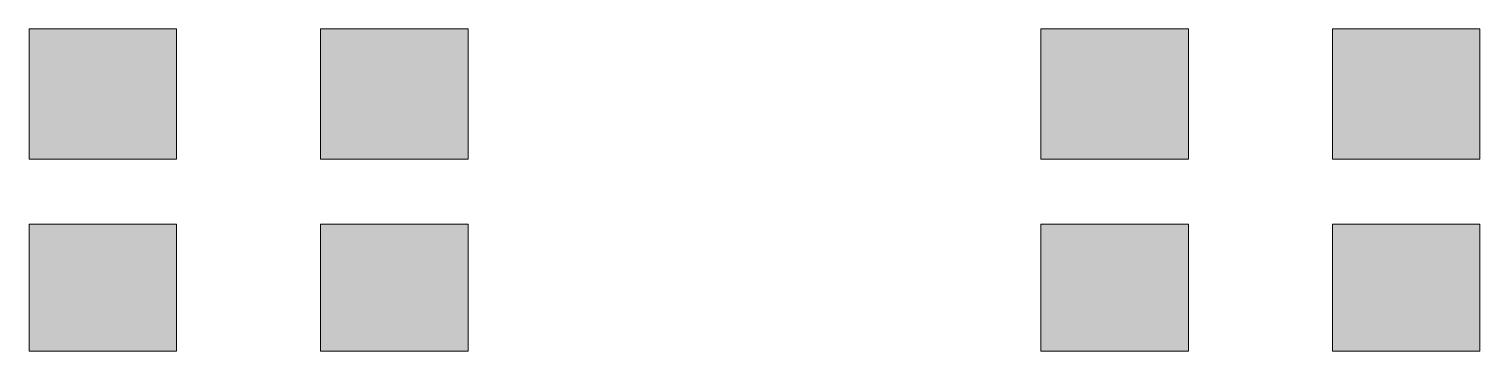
# Model space of a CAD drawing. Extents: x 146 to 361, y 242 to 614.
# Drawn here: x 154.86 to 180.24, y 532.25 to 537.89 of the extents above; entities that cross this region are included whole.
import ezdxf

# ---------------------------------------------------------------- set-up
doc = ezdxf.new("R2010")
doc.units = 0
doc.header["$MEASUREMENT"] = 0
doc.layers.add('Ebene 1', color=7, linetype='Continuous')

msp = doc.modelspace()

# ---------------------------------------------------------------- hatches: boundary and pattern name
at = {"layer": 'Ebene 1', "true_color": 0xffffff}
h = msp.add_hatch(color=7, dxfattribs=at)
h.dxf.hatch_style = 2
h.paths.add_polyline_path([(154.86, 535.61), (157.44, 535.61), (157.44, 537.89), (154.86, 537.89)])
h = msp.add_hatch(color=7, dxfattribs=at)
h.dxf.hatch_style = 2
h.paths.add_polyline_path([(159.96, 535.61), (162.54, 535.61), (162.54, 537.89), (159.96, 537.89)])
h = msp.add_hatch(color=7, dxfattribs=at)
h.dxf.hatch_style = 2
h.paths.add_polyline_path([(172.56, 535.61), (175.14, 535.61), (175.14, 537.89), (172.56, 537.89)])
h = msp.add_hatch(color=7, dxfattribs=at)
h.dxf.hatch_style = 2
h.paths.add_polyline_path([(177.66, 535.61), (180.24, 535.61), (180.24, 537.89), (177.66, 537.89)])
h = msp.add_hatch(color=7, dxfattribs=at)
h.dxf.hatch_style = 2
h.paths.add_polyline_path([(154.86, 532.25), (157.44, 532.25), (157.44, 534.47), (154.86, 534.47)])
h = msp.add_hatch(color=7, dxfattribs=at)
h.dxf.hatch_style = 2
h.paths.add_polyline_path([(159.96, 532.25), (162.54, 532.25), (162.54, 534.47), (159.96, 534.47)])
h = msp.add_hatch(color=7, dxfattribs=at)
h.dxf.hatch_style = 2
h.paths.add_polyline_path([(172.56, 532.25), (175.14, 532.25), (175.14, 534.47), (172.56, 534.47)])
h = msp.add_hatch(color=7, dxfattribs=at)
h.dxf.hatch_style = 2
h.paths.add_polyline_path([(177.66, 532.25), (180.24, 532.25), (180.24, 534.47), (177.66, 534.47)])

# ---------------------------------------------------------------- linework, layer by layer
at = {"layer": 'Ebene 1', "lineweight": 0}
for points in [[(154.86, 535.61), (157.44, 535.61), (157.44, 537.89), (154.86, 537.89), (154.86, 535.61)], [(159.96, 535.61), (162.54, 535.61), (162.54, 537.89), (159.96, 537.89), (159.96, 535.61)], [(172.56, 535.61), (175.14, 535.61), (175.14, 537.89), (172.56, 537.89), (172.56, 535.61)], [(177.66, 535.61), (180.24, 535.61), (180.24, 537.89), (177.66, 537.89), (177.66, 535.61)], [(154.86, 532.25), (157.44, 532.25), (157.44, 534.47), (154.86, 534.47), (154.86, 532.25)], [(159.96, 532.25), (162.54, 532.25), (162.54, 534.47), (159.96, 534.47), (159.96, 532.25)], [(172.56, 532.25), (175.14, 532.25), (175.14, 534.47), (172.56, 534.47), (172.56, 532.25)], [(177.66, 532.25), (180.24, 532.25), (180.24, 534.47), (177.66, 534.47), (177.66, 532.25)]]:
    msp.add_lwpolyline(points, dxfattribs=at)

doc.saveas('drawing.dxf')
